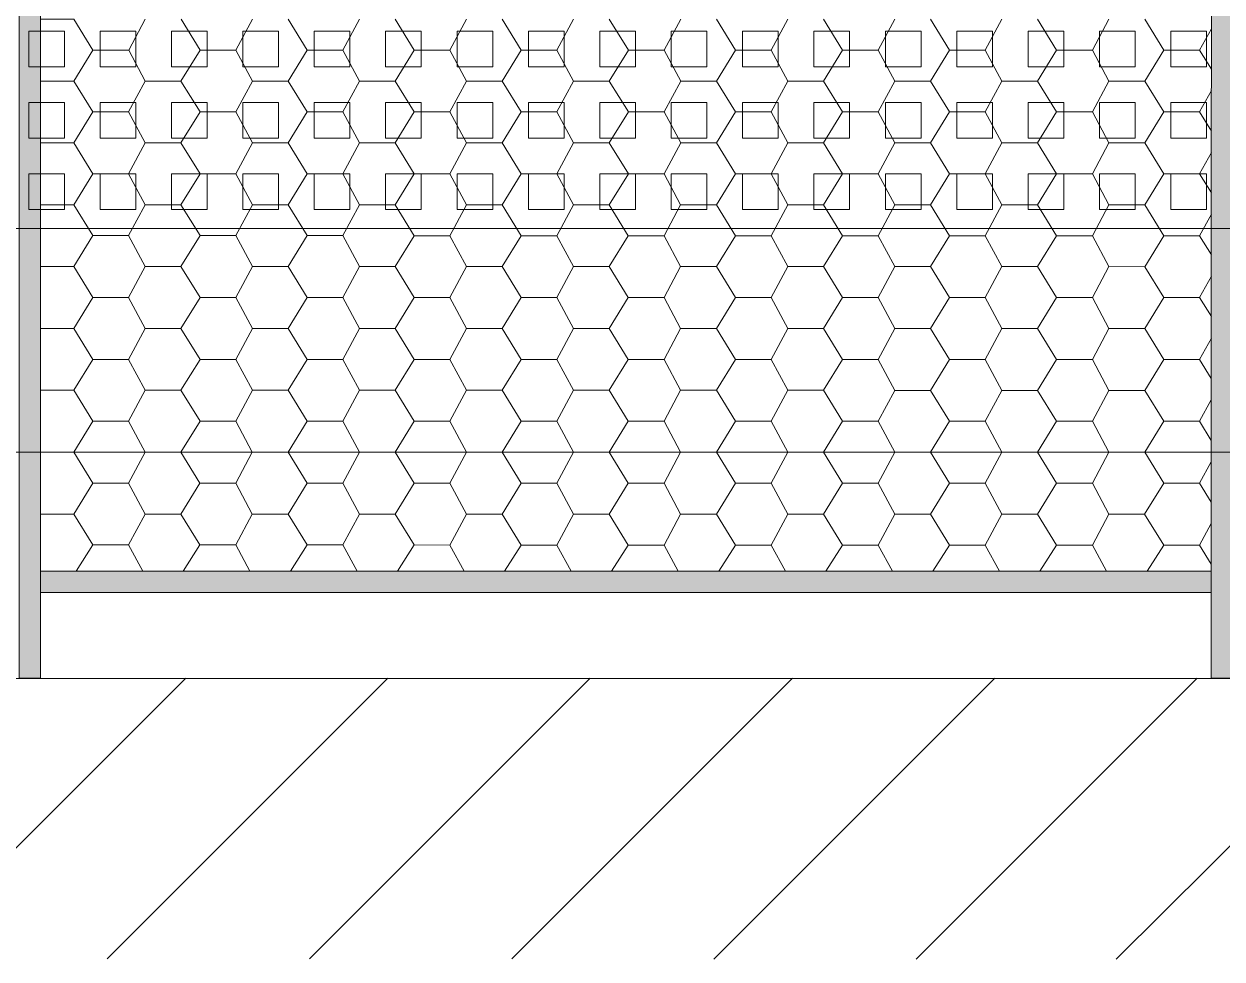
# Model space of a CAD drawing. Extents: x 3377 to 3790, y 1673 to 1846.
# Drawn here: x 3533.047 to 3535.178, y 1761.897 to 1763.56 of the extents above; entities that cross this region are included whole.
import ezdxf

# ---------------------------------------------------------------- set-up
doc = ezdxf.new("R2010")
doc.units = 0
doc.header["$LTSCALE"] = 2
for name, color, linetype, true_color in [('PDF7_0', 7, 'Continuous', 0xc6c6c6), ('PDF7_04-DETALHE', 7, 'Continuous', 0xc6c6c6), ('PDF7_13-CORTE', 7, 'Continuous', 0xe3e3e3)]:
    doc.layers.add(name, color=color, linetype=linetype, true_color=true_color)
doc.layers.add('PDF7_07-HACHURIADO', color=7, linetype='Continuous')

msp = doc.modelspace()

# ---------------------------------------------------------------- linework, layer by layer
at = {"layer": 'PDF7_0', "color": 7, "lineweight": 0}
for points in [[(3533.0388, 1764.4951), (3533.0769, 1764.4951), (3533.0767, 1762.3962), (3533.0386, 1762.3962)], [(3533.0767, 1762.3962), (3533.0769, 1764.4951)], [(3535.1588, 1764.4949), (3535.1968, 1764.4949), (3535.1967, 1762.3961), (3535.1586, 1762.3961)], [(3535.1586, 1762.5865), (3535.1586, 1762.5484), (3533.0767, 1762.5486), (3533.0767, 1762.5867)]]:
    msp.add_lwpolyline(points, close=True, dxfattribs=at)
msp.add_lwpolyline([(3535.1588, 1764.4949), (3535.1586, 1762.3961)], dxfattribs=at)
at = {"layer": 'PDF7_0', "lineweight": 0}
for points in [[(3533.0768, 1763.5684), (3533.136, 1763.5684), (3533.1699, 1763.5133), (3533.2334, 1763.5133), (3533.263, 1763.5683)], [(3533.3265, 1763.5683), (3533.3603, 1763.5133), (3533.4238, 1763.5133), (3533.4534, 1763.5683)], [(3533.5169, 1763.5683), (3533.5507, 1763.5133), (3533.6142, 1763.5133), (3533.6438, 1763.5683)], [(3533.7073, 1763.5683), (3533.7411, 1763.5133), (3533.8046, 1763.5133), (3533.8342, 1763.5683)], [(3533.8977, 1763.5683), (3533.9316, 1763.5133), (3533.995, 1763.5133), (3534.0246, 1763.5683)], [(3534.0881, 1763.5683), (3534.122, 1763.5133), (3534.1854, 1763.5133), (3534.2151, 1763.5683)], [(3534.2785, 1763.5683), (3534.3124, 1763.5133), (3534.3759, 1763.5133), (3534.4055, 1763.5683)], [(3534.469, 1763.5683), (3534.5028, 1763.5133), (3534.5663, 1763.5132), (3534.5959, 1763.5683)], [(3534.6594, 1763.5683), (3534.6932, 1763.5132), (3534.7567, 1763.5132), (3534.7863, 1763.5682)], [(3534.8498, 1763.5682), (3534.8836, 1763.5132), (3534.9471, 1763.5132), (3534.9767, 1763.5682)], [(3535.0402, 1763.5682), (3535.0741, 1763.5132), (3535.1375, 1763.5132), (3535.1587, 1763.4794)], [(3535.1375, 1763.5132), (3535.1587, 1763.5513)], [(3533.136, 1763.4583), (3533.1699, 1763.5133)], [(3533.2334, 1763.5133), (3533.263, 1763.4583), (3533.3264, 1763.4583), (3533.3603, 1763.5133)], [(3533.4238, 1763.5133), (3533.4534, 1763.4583), (3533.5169, 1763.4583), (3533.5507, 1763.5133)], [(3533.6142, 1763.5133), (3533.6438, 1763.4583), (3533.7073, 1763.4583), (3533.7411, 1763.5133)], [(3533.8046, 1763.5133), (3533.8342, 1763.4583), (3533.8977, 1763.4583), (3533.9316, 1763.5133)], [(3533.995, 1763.5133), (3534.0246, 1763.4583), (3534.0881, 1763.4583), (3534.122, 1763.5133)], [(3534.1854, 1763.5133), (3534.2151, 1763.4583), (3534.2785, 1763.4583), (3534.3124, 1763.5133)], [(3534.3759, 1763.5133), (3534.4055, 1763.4582), (3534.4689, 1763.4582), (3534.5028, 1763.5133)], [(3534.5663, 1763.5132), (3534.5959, 1763.4582), (3534.6594, 1763.4582), (3534.6932, 1763.5132)], [(3534.7567, 1763.5132), (3534.7863, 1763.4582), (3534.8498, 1763.4582), (3534.8836, 1763.5132)], [(3534.9471, 1763.5132), (3534.9767, 1763.4582), (3535.0402, 1763.4582), (3535.0741, 1763.5132)], [(3533.0768, 1763.4583), (3533.136, 1763.4583), (3533.1699, 1763.4033), (3533.2333, 1763.4033), (3533.263, 1763.4583)], [(3533.3264, 1763.4583), (3533.3603, 1763.4033), (3533.4238, 1763.4033), (3533.4534, 1763.4583)], [(3533.5169, 1763.4583), (3533.5507, 1763.4033), (3533.6142, 1763.4033), (3533.6438, 1763.4583)], [(3533.7073, 1763.4583), (3533.7411, 1763.4033), (3533.8046, 1763.4033), (3533.8342, 1763.4583)], [(3533.8977, 1763.4583), (3533.9315, 1763.4033), (3533.995, 1763.4033), (3534.0246, 1763.4583)], [(3534.0881, 1763.4583), (3534.122, 1763.4033), (3534.1854, 1763.4033), (3534.2151, 1763.4583)], [(3534.2785, 1763.4583), (3534.3124, 1763.4032), (3534.3759, 1763.4032), (3534.4055, 1763.4582)], [(3534.4689, 1763.4582), (3534.5028, 1763.4032), (3534.5663, 1763.4032), (3534.5959, 1763.4582)], [(3534.6594, 1763.4582), (3534.6932, 1763.4032), (3534.7567, 1763.4032), (3534.7863, 1763.4582)], [(3534.8498, 1763.4582), (3534.8836, 1763.4032), (3534.9471, 1763.4032), (3534.9767, 1763.4582)], [(3535.0402, 1763.4582), (3535.074, 1763.4032), (3535.1375, 1763.4032), (3535.1587, 1763.3693)], [(3535.1375, 1763.4032), (3535.1587, 1763.4413)], [(3533.136, 1763.3483), (3533.1699, 1763.4033)], [(3533.2333, 1763.4033), (3533.263, 1763.3483), (3533.3264, 1763.3483), (3533.3603, 1763.4033)], [(3533.4238, 1763.4033), (3533.4534, 1763.3483), (3533.5169, 1763.3483), (3533.5507, 1763.4033)], [(3533.6142, 1763.4033), (3533.6438, 1763.3483), (3533.7073, 1763.3483), (3533.7411, 1763.4033)], [(3533.8046, 1763.4033), (3533.8342, 1763.3483), (3533.8977, 1763.3483), (3533.9315, 1763.4033)], [(3533.995, 1763.4033), (3534.0246, 1763.3483), (3534.0881, 1763.3483), (3534.122, 1763.4033)], [(3534.1854, 1763.4033), (3534.2151, 1763.3482), (3534.2785, 1763.3482), (3534.3124, 1763.4032)], [(3534.3759, 1763.4032), (3534.4055, 1763.3482), (3534.4689, 1763.3482), (3534.5028, 1763.4032)], [(3534.5663, 1763.4032), (3534.5959, 1763.3482), (3534.6594, 1763.3482), (3534.6932, 1763.4032)], [(3534.7567, 1763.4032), (3534.7863, 1763.3482), (3534.8498, 1763.3482), (3534.8836, 1763.4032)], [(3534.9471, 1763.4032), (3534.9767, 1763.3482), (3535.0402, 1763.3482), (3535.074, 1763.4032)], [(3533.0768, 1763.3483), (3533.136, 1763.3483), (3533.1699, 1763.2933), (3533.2333, 1763.2933), (3533.263, 1763.3483)], [(3533.3264, 1763.3483), (3533.3603, 1763.2933), (3533.4238, 1763.2933), (3533.4534, 1763.3483)], [(3533.5169, 1763.3483), (3533.5507, 1763.2933), (3533.6142, 1763.2933), (3533.6438, 1763.3483)], [(3533.7073, 1763.3483), (3533.7411, 1763.2933), (3533.8046, 1763.2933), (3533.8342, 1763.3483)], [(3533.8977, 1763.3483), (3533.9315, 1763.2933), (3533.995, 1763.2932), (3534.0246, 1763.3483)], [(3534.0881, 1763.3483), (3534.122, 1763.2932), (3534.1854, 1763.2932), (3534.2151, 1763.3482)], [(3534.2785, 1763.3482), (3534.3124, 1763.2932), (3534.3758, 1763.2932), (3534.4055, 1763.3482)], [(3534.4689, 1763.3482), (3534.5028, 1763.2932), (3534.5663, 1763.2932), (3534.5959, 1763.3482)], [(3534.6594, 1763.3482), (3534.6932, 1763.2932), (3534.7567, 1763.2932), (3534.7863, 1763.3482)], [(3534.8498, 1763.3482), (3534.8836, 1763.2932), (3534.9471, 1763.2932), (3534.9767, 1763.3482)], [(3535.0402, 1763.3482), (3535.074, 1763.2932), (3535.1375, 1763.2932), (3535.1587, 1763.2593)], [(3535.1375, 1763.2932), (3535.1587, 1763.3313)], [(3533.136, 1763.2383), (3533.1699, 1763.2933)], [(3533.2333, 1763.2933), (3533.263, 1763.2383), (3533.3264, 1763.2383), (3533.3603, 1763.2933)], [(3533.4238, 1763.2933), (3533.4534, 1763.2383), (3533.5168, 1763.2383), (3533.5507, 1763.2933)], [(3533.6142, 1763.2933), (3533.6438, 1763.2383), (3533.7073, 1763.2383), (3533.7411, 1763.2933)], [(3533.8046, 1763.2933), (3533.8342, 1763.2382), (3533.8977, 1763.2382), (3533.9315, 1763.2933)], [(3533.995, 1763.2932), (3534.0246, 1763.2382), (3534.0881, 1763.2382), (3534.122, 1763.2932)], [(3534.1854, 1763.2932), (3534.215, 1763.2382), (3534.2785, 1763.2382), (3534.3124, 1763.2932)], [(3534.3758, 1763.2932), (3534.4055, 1763.2382), (3534.4689, 1763.2382), (3534.5028, 1763.2932)], [(3534.5663, 1763.2932), (3534.5959, 1763.2382), (3534.6594, 1763.2382), (3534.6932, 1763.2932)], [(3534.7567, 1763.2932), (3534.7863, 1763.2382), (3534.8498, 1763.2382), (3534.8836, 1763.2932)], [(3534.9471, 1763.2932), (3534.9767, 1763.2382), (3535.0402, 1763.2382), (3535.074, 1763.2932)], [(3533.0768, 1763.2383), (3533.136, 1763.2383), (3533.1699, 1763.1833), (3533.2333, 1763.1833), (3533.263, 1763.2383)], [(3533.3264, 1763.2383), (3533.3603, 1763.1833), (3533.4238, 1763.1833), (3533.4534, 1763.2383)], [(3533.5168, 1763.2383), (3533.5507, 1763.1833), (3533.6142, 1763.1833), (3533.6438, 1763.2383)], [(3533.7073, 1763.2383), (3533.7411, 1763.1832), (3533.8046, 1763.1832), (3533.8342, 1763.2382)], [(3533.8977, 1763.2382), (3533.9315, 1763.1832), (3533.995, 1763.1832), (3534.0246, 1763.2382)], [(3534.0881, 1763.2382), (3534.1219, 1763.1832), (3534.1854, 1763.1832), (3534.215, 1763.2382)], [(3534.2785, 1763.2382), (3534.3124, 1763.1832), (3534.3758, 1763.1832), (3534.4055, 1763.2382)], [(3534.4689, 1763.2382), (3534.5028, 1763.1832), (3534.5663, 1763.1832), (3534.5959, 1763.2382)], [(3534.6594, 1763.2382), (3534.6932, 1763.1832), (3534.7567, 1763.1832), (3534.7863, 1763.2382)], [(3534.8498, 1763.2382), (3534.8836, 1763.1832), (3534.9471, 1763.1832), (3534.9767, 1763.2382)], [(3535.0402, 1763.2382), (3535.074, 1763.1832), (3535.1375, 1763.1832), (3535.1587, 1763.1493)], [(3535.1375, 1763.1832), (3535.1587, 1763.2212)], [(3533.136, 1763.1283), (3533.1699, 1763.1833)], [(3533.2333, 1763.1833), (3533.263, 1763.1283), (3533.3264, 1763.1283), (3533.3603, 1763.1833)], [(3533.4238, 1763.1833), (3533.4534, 1763.1283), (3533.5168, 1763.1283), (3533.5507, 1763.1833)], [(3533.6142, 1763.1833), (3533.6438, 1763.1282), (3533.7073, 1763.1282), (3533.7411, 1763.1832)], [(3533.8046, 1763.1832), (3533.8342, 1763.1282), (3533.8977, 1763.1282), (3533.9315, 1763.1832)], [(3533.995, 1763.1832), (3534.0246, 1763.1282), (3534.0881, 1763.1282), (3534.1219, 1763.1832)], [(3534.1854, 1763.1832), (3534.215, 1763.1282), (3534.2785, 1763.1282), (3534.3124, 1763.1832)], [(3534.3758, 1763.1832), (3534.4055, 1763.1282), (3534.4689, 1763.1282), (3534.5028, 1763.1832)], [(3534.5663, 1763.1832), (3534.5959, 1763.1282), (3534.6593, 1763.1282), (3534.6932, 1763.1832)], [(3534.7567, 1763.1832), (3534.7863, 1763.1282), (3534.8498, 1763.1282), (3534.8836, 1763.1832)], [(3534.9471, 1763.1832), (3534.9767, 1763.1282), (3535.0402, 1763.1281), (3535.074, 1763.1832)], [(3533.0768, 1763.1283), (3533.136, 1763.1283), (3533.1699, 1763.0733), (3533.2333, 1763.0733), (3533.263, 1763.1283)], [(3533.3264, 1763.1283), (3533.3603, 1763.0733), (3533.4237, 1763.0732), (3533.4534, 1763.1283)], [(3533.5168, 1763.1283), (3533.5507, 1763.0732), (3533.6142, 1763.0732), (3533.6438, 1763.1282)], [(3533.7073, 1763.1282), (3533.7411, 1763.0732), (3533.8046, 1763.0732), (3533.8342, 1763.1282)], [(3533.8977, 1763.1282), (3533.9315, 1763.0732), (3533.995, 1763.0732), (3534.0246, 1763.1282)], [(3534.0881, 1763.1282), (3534.1219, 1763.0732), (3534.1854, 1763.0732), (3534.215, 1763.1282)], [(3534.2785, 1763.1282), (3534.3124, 1763.0732), (3534.3758, 1763.0732), (3534.4055, 1763.1282)], [(3534.4689, 1763.1282), (3534.5028, 1763.0732), (3534.5662, 1763.0732), (3534.5959, 1763.1282)], [(3534.6593, 1763.1282), (3534.6932, 1763.0732), (3534.7567, 1763.0732), (3534.7863, 1763.1282)], [(3534.8498, 1763.1282), (3534.8836, 1763.0732), (3534.9471, 1763.0731), (3534.9767, 1763.1282)], [(3535.0402, 1763.1281), (3535.074, 1763.0731), (3535.1375, 1763.0731), (3535.1587, 1763.0393)], [(3535.1375, 1763.0731), (3535.1587, 1763.1112)], [(3533.136, 1763.0183), (3533.1699, 1763.0733)], [(3533.2333, 1763.0733), (3533.2629, 1763.0182), (3533.3264, 1763.0182), (3533.3603, 1763.0733)], [(3533.4237, 1763.0732), (3533.4534, 1763.0182), (3533.5168, 1763.0182), (3533.5507, 1763.0732)], [(3533.6142, 1763.0732), (3533.6438, 1763.0182), (3533.7073, 1763.0182), (3533.7411, 1763.0732)], [(3533.8046, 1763.0732), (3533.8342, 1763.0182), (3533.8977, 1763.0182), (3533.9315, 1763.0732)], [(3533.995, 1763.0732), (3534.0246, 1763.0182), (3534.0881, 1763.0182), (3534.1219, 1763.0732)], [(3534.1854, 1763.0732), (3534.215, 1763.0182), (3534.2785, 1763.0182), (3534.3124, 1763.0732)], [(3534.3758, 1763.0732), (3534.4054, 1763.0182), (3534.4689, 1763.0182), (3534.5028, 1763.0732)], [(3534.5662, 1763.0732), (3534.5959, 1763.0182), (3534.6593, 1763.0182), (3534.6932, 1763.0732)], [(3534.7567, 1763.0732), (3534.7863, 1763.0181), (3534.8498, 1763.0181), (3534.8836, 1763.0732)], [(3534.9471, 1763.0731), (3534.9767, 1763.0181), (3535.0402, 1763.0181), (3535.074, 1763.0731)], [(3533.0768, 1763.0183), (3533.136, 1763.0183), (3533.1698, 1762.9632), (3533.2333, 1762.9632), (3533.2629, 1763.0182)], [(3533.3264, 1763.0182), (3533.3603, 1762.9632), (3533.4237, 1762.9632), (3533.4534, 1763.0182)], [(3533.5168, 1763.0182), (3533.5507, 1762.9632), (3533.6142, 1762.9632), (3533.6438, 1763.0182)], [(3533.7073, 1763.0182), (3533.7411, 1762.9632), (3533.8046, 1762.9632), (3533.8342, 1763.0182)], [(3533.8977, 1763.0182), (3533.9315, 1762.9632), (3533.995, 1762.9632), (3534.0246, 1763.0182)], [(3534.0881, 1763.0182), (3534.1219, 1762.9632), (3534.1854, 1762.9632), (3534.215, 1763.0182)], [(3534.2785, 1763.0182), (3534.3123, 1762.9632), (3534.3758, 1762.9632), (3534.4054, 1763.0182)], [(3534.4689, 1763.0182), (3534.5028, 1762.9632), (3534.5662, 1762.9632), (3534.5959, 1763.0182)], [(3534.6593, 1763.0182), (3534.6932, 1762.9631), (3534.7567, 1762.9631), (3534.7863, 1763.0181)], [(3534.8498, 1763.0181), (3534.8836, 1762.9631), (3534.9471, 1762.9631), (3534.9767, 1763.0181)], [(3535.0402, 1763.0181), (3535.074, 1762.9631), (3535.1375, 1762.9631), (3535.1586, 1762.9293)], [(3535.1375, 1762.9631), (3535.1587, 1763.0012)], [(3533.136, 1762.9082), (3533.1698, 1762.9632)], [(3533.2333, 1762.9632), (3533.2629, 1762.9082), (3533.3264, 1762.9082), (3533.3603, 1762.9632)], [(3533.4237, 1762.9632), (3533.4534, 1762.9082), (3533.5168, 1762.9082), (3533.5507, 1762.9632)], [(3533.6142, 1762.9632), (3533.6438, 1762.9082), (3533.7072, 1762.9082), (3533.7411, 1762.9632)], [(3533.8046, 1762.9632), (3533.8342, 1762.9082), (3533.8977, 1762.9082), (3533.9315, 1762.9632)], [(3533.995, 1762.9632), (3534.0246, 1762.9082), (3534.0881, 1762.9082), (3534.1219, 1762.9632)], [(3534.1854, 1762.9632), (3534.215, 1762.9082), (3534.2785, 1762.9082), (3534.3123, 1762.9632)], [(3534.3758, 1762.9632), (3534.4054, 1762.9082), (3534.4689, 1762.9082), (3534.5028, 1762.9632)], [(3534.5662, 1762.9632), (3534.5959, 1762.9081), (3534.6593, 1762.9081), (3534.6932, 1762.9631)], [(3534.7567, 1762.9631), (3534.7863, 1762.9081), (3534.8497, 1762.9081), (3534.8836, 1762.9631)], [(3534.9471, 1762.9631), (3534.9767, 1762.9081), (3535.0402, 1762.9081), (3535.074, 1762.9631)], [(3533.0768, 1762.9082), (3533.136, 1762.9082), (3533.1698, 1762.8532), (3533.2333, 1762.8532), (3533.2629, 1762.9082)], [(3533.3264, 1762.9082), (3533.3603, 1762.8532), (3533.4237, 1762.8532), (3533.4534, 1762.9082)], [(3533.5168, 1762.9082), (3533.5507, 1762.8532), (3533.6141, 1762.8532), (3533.6438, 1762.9082)], [(3533.7072, 1762.9082), (3533.7411, 1762.8532), (3533.8046, 1762.8532), (3533.8342, 1762.9082)], [(3533.8977, 1762.9082), (3533.9315, 1762.8532), (3533.995, 1762.8532), (3534.0246, 1762.9082)], [(3534.0881, 1762.9082), (3534.1219, 1762.8532), (3534.1854, 1762.8532), (3534.215, 1762.9082)], [(3534.2785, 1762.9082), (3534.3123, 1762.8532), (3534.3758, 1762.8531), (3534.4054, 1762.9082)], [(3534.4689, 1762.9082), (3534.5028, 1762.8531), (3534.5662, 1762.8531), (3534.5959, 1762.9081)], [(3534.6593, 1762.9081), (3534.6932, 1762.8531), (3534.7566, 1762.8531), (3534.7863, 1762.9081)], [(3534.8497, 1762.9081), (3534.8836, 1762.8531), (3534.9471, 1762.8531), (3534.9767, 1762.9081)], [(3535.0402, 1762.9081), (3535.074, 1762.8531), (3535.1375, 1762.8531), (3535.1586, 1762.8192)], [(3535.1375, 1762.8531), (3535.1586, 1762.8912)], [(3533.136, 1762.7982), (3533.1698, 1762.8532)], [(3533.2333, 1762.8532), (3533.2629, 1762.7982), (3533.3264, 1762.7982), (3533.3603, 1762.8532)], [(3533.4237, 1762.8532), (3533.4533, 1762.7982), (3533.5168, 1762.7982), (3533.5507, 1762.8532)], [(3533.6141, 1762.8532), (3533.6438, 1762.7982), (3533.7072, 1762.7982), (3533.7411, 1762.8532)], [(3533.8046, 1762.8532), (3533.8342, 1762.7982), (3533.8977, 1762.7982), (3533.9315, 1762.8532)], [(3533.995, 1762.8532), (3534.0246, 1762.7982), (3534.0881, 1762.7982), (3534.1219, 1762.8532)], [(3534.1854, 1762.8532), (3534.215, 1762.7981), (3534.2785, 1762.7981), (3534.3123, 1762.8532)], [(3534.3758, 1762.8531), (3534.4054, 1762.7981), (3534.4689, 1762.7981), (3534.5028, 1762.8531)], [(3534.5662, 1762.8531), (3534.5958, 1762.7981), (3534.6593, 1762.7981), (3534.6932, 1762.8531)], [(3534.7566, 1762.8531), (3534.7863, 1762.7981), (3534.8497, 1762.7981), (3534.8836, 1762.8531)], [(3534.9471, 1762.8531), (3534.9767, 1762.7981), (3535.0402, 1762.7981), (3535.074, 1762.8531)], [(3533.0767, 1762.7982), (3533.136, 1762.7982), (3533.1698, 1762.7432), (3533.2333, 1762.7432), (3533.2629, 1762.7982)], [(3533.3264, 1762.7982), (3533.3602, 1762.7432), (3533.4237, 1762.7432), (3533.4533, 1762.7982)], [(3533.5168, 1762.7982), (3533.5507, 1762.7432), (3533.6141, 1762.7432), (3533.6438, 1762.7982)], [(3533.7072, 1762.7982), (3533.7411, 1762.7432), (3533.8046, 1762.7432), (3533.8342, 1762.7982)], [(3533.8977, 1762.7982), (3533.9315, 1762.7432), (3533.995, 1762.7432), (3534.0246, 1762.7982)], [(3534.0881, 1762.7982), (3534.1219, 1762.7431), (3534.1854, 1762.7431), (3534.215, 1762.7981)], [(3534.2785, 1762.7981), (3534.3123, 1762.7431), (3534.3758, 1762.7431), (3534.4054, 1762.7981)], [(3534.4689, 1762.7981), (3534.5028, 1762.7431), (3534.5662, 1762.7431), (3534.5958, 1762.7981)], [(3534.6593, 1762.7981), (3534.6932, 1762.7431), (3534.7566, 1762.7431), (3534.7863, 1762.7981)], [(3534.8497, 1762.7981), (3534.8836, 1762.7431), (3534.9471, 1762.7431), (3534.9767, 1762.7981)], [(3535.0402, 1762.7981), (3535.074, 1762.7431), (3535.1375, 1762.7431), (3535.1586, 1762.7092)], [(3535.1375, 1762.7431), (3535.1586, 1762.7812)], [(3533.136, 1762.6882), (3533.1698, 1762.7432)], [(3533.2333, 1762.7432), (3533.2629, 1762.6882), (3533.3264, 1762.6882), (3533.3602, 1762.7432)], [(3533.4237, 1762.7432), (3533.4533, 1762.6882), (3533.5168, 1762.6882), (3533.5507, 1762.7432)], [(3533.6141, 1762.7432), (3533.6438, 1762.6882), (3533.7072, 1762.6882), (3533.7411, 1762.7432)], [(3533.8046, 1762.7432), (3533.8342, 1762.6882), (3533.8976, 1762.6882), (3533.9315, 1762.7432)], [(3533.995, 1762.7432), (3534.0246, 1762.6881), (3534.0881, 1762.6881), (3534.1219, 1762.7431)], [(3534.1854, 1762.7431), (3534.215, 1762.6881), (3534.2785, 1762.6881), (3534.3123, 1762.7431)], [(3534.3758, 1762.7431), (3534.4054, 1762.6881), (3534.4689, 1762.6881), (3534.5028, 1762.7431)], [(3534.5662, 1762.7431), (3534.5958, 1762.6881), (3534.6593, 1762.6881), (3534.6932, 1762.7431)], [(3534.7566, 1762.7431), (3534.7863, 1762.6881), (3534.8497, 1762.6881), (3534.8836, 1762.7431)], [(3534.9471, 1762.7431), (3534.9767, 1762.6881), (3535.0401, 1762.6881), (3535.074, 1762.7431)], [(3533.0767, 1762.6882), (3533.136, 1762.6882), (3533.1698, 1762.6332), (3533.2333, 1762.6332), (3533.2587, 1762.5866)], [(3533.2333, 1762.6332), (3533.2629, 1762.6882)], [(3533.3264, 1762.6882), (3533.3602, 1762.6332), (3533.4237, 1762.6332), (3533.4491, 1762.5866)], [(3533.4237, 1762.6332), (3533.4533, 1762.6882)], [(3533.5168, 1762.6882), (3533.5507, 1762.6332), (3533.6141, 1762.6332), (3533.6395, 1762.5866)], [(3533.6141, 1762.6332), (3533.6438, 1762.6882)], [(3533.7072, 1762.6882), (3533.7411, 1762.6332), (3533.8045, 1762.6331), (3533.8299, 1762.5866)], [(3533.8045, 1762.6331), (3533.8342, 1762.6882)], [(3533.8976, 1762.6882), (3533.9315, 1762.6331), (3533.995, 1762.6331), (3534.0204, 1762.5866)], [(3533.995, 1762.6331), (3534.0246, 1762.6881)], [(3534.0881, 1762.6881), (3534.1219, 1762.6331), (3534.1854, 1762.6331), (3534.2108, 1762.5866)], [(3534.1854, 1762.6331), (3534.215, 1762.6881)], [(3534.2785, 1762.6881), (3534.3123, 1762.6331), (3534.3758, 1762.6331), (3534.4012, 1762.5866)], [(3534.3758, 1762.6331), (3534.4054, 1762.6881)], [(3534.4689, 1762.6881), (3534.5027, 1762.6331), (3534.5662, 1762.6331), (3534.5916, 1762.5865)], [(3534.5662, 1762.6331), (3534.5958, 1762.6881)], [(3534.6593, 1762.6881), (3534.6932, 1762.6331), (3534.7566, 1762.6331), (3534.782, 1762.5865)], [(3534.7566, 1762.6331), (3534.7863, 1762.6881)], [(3534.8497, 1762.6881), (3534.8836, 1762.6331), (3534.9471, 1762.6331), (3534.9724, 1762.5865)], [(3534.9471, 1762.6331), (3534.9767, 1762.6881)], [(3535.0401, 1762.6881), (3535.074, 1762.6331), (3535.1375, 1762.6331), (3535.1586, 1762.5992)], [(3535.1375, 1762.6331), (3535.1586, 1762.6711)], [(3533.1402, 1762.5866), (3533.1698, 1762.6332)], [(3533.3306, 1762.5866), (3533.3602, 1762.6332)], [(3533.521, 1762.5866), (3533.5507, 1762.6332)], [(3533.7115, 1762.5866), (3533.7411, 1762.6332)], [(3533.9019, 1762.5866), (3533.9315, 1762.6331)], [(3534.0923, 1762.5866), (3534.1219, 1762.6331)], [(3534.2827, 1762.5866), (3534.3123, 1762.6331)], [(3534.4731, 1762.5866), (3534.5027, 1762.6331)], [(3534.6635, 1762.5865), (3534.6932, 1762.6331)], [(3534.854, 1762.5865), (3534.8836, 1762.6331)], [(3535.0444, 1762.5865), (3535.074, 1762.6331)]]:
    msp.add_lwpolyline(points, dxfattribs=at)
at = {"layer": 'PDF7_0', "color": 9, "true_color": 0xc1c1c1, "transparency": 33554559}
for points in [[(3533.0388, 1764.4951), (3533.0767, 1762.3962), (3533.0386, 1762.3962)], [(3533.0769, 1764.4951), (3533.0388, 1764.4951), (3533.0767, 1762.3962)], [(3535.1588, 1764.4949), (3535.1967, 1762.3961), (3535.1586, 1762.3961)], [(3535.1968, 1764.4949), (3535.1588, 1764.4949), (3535.1967, 1762.3961)], [(3535.1586, 1762.5865), (3533.0767, 1762.5867), (3535.1586, 1762.5484)], [(3533.0767, 1762.5867), (3535.1586, 1762.5484), (3533.0767, 1762.5486)]]:
    msp.add_solid(points, dxfattribs=at)
at = {"layer": 'PDF7_04-DETALHE', "lineweight": 0}
for points in [[(3529.7552, 1764.8973), (3535.2053, 1764.8969), (3535.2052, 1763.1958), (3529.7551, 1763.1962)], [(3535.1587, 1763.1958), (3530.229, 1763.1962), (3530.2289, 1762.3964)], [(3530.229, 1762.7984), (3535.2052, 1762.7981)]]:
    msp.add_lwpolyline(points, dxfattribs=at)
for points in [[(3533.1191, 1763.5472), (3533.1191, 1763.4837), (3533.0556, 1763.4837), (3533.0556, 1763.5472)], [(3533.2461, 1763.5472), (3533.246, 1763.4837), (3533.1826, 1763.4837), (3533.1826, 1763.5472)], [(3533.373, 1763.5472), (3533.373, 1763.4837), (3533.3095, 1763.4837), (3533.3095, 1763.5472)], [(3533.4999, 1763.5472), (3533.4999, 1763.4837), (3533.4365, 1763.4837), (3533.4365, 1763.5472)], [(3533.6269, 1763.5472), (3533.6269, 1763.4837), (3533.5634, 1763.4837), (3533.5634, 1763.5472)], [(3533.7538, 1763.5472), (3533.7538, 1763.4837), (3533.6904, 1763.4837), (3533.6904, 1763.5472)], [(3533.8808, 1763.5471), (3533.8808, 1763.4837), (3533.8173, 1763.4837), (3533.8173, 1763.5471)], [(3534.0077, 1763.5471), (3534.0077, 1763.4837), (3533.9442, 1763.4837), (3533.9442, 1763.5471)], [(3534.1347, 1763.5471), (3534.1347, 1763.4837), (3534.0712, 1763.4837), (3534.0712, 1763.5471)], [(3534.2616, 1763.5471), (3534.2616, 1763.4836), (3534.1981, 1763.4837), (3534.1981, 1763.5471)], [(3534.3886, 1763.5471), (3534.3886, 1763.4836), (3534.3251, 1763.4836), (3534.3251, 1763.5471)], [(3534.5155, 1763.5471), (3534.5155, 1763.4836), (3534.452, 1763.4836), (3534.452, 1763.5471)], [(3534.6424, 1763.5471), (3534.6424, 1763.4836), (3534.579, 1763.4836), (3534.579, 1763.5471)], [(3534.7694, 1763.5471), (3534.7694, 1763.4836), (3534.7059, 1763.4836), (3534.7059, 1763.5471)], [(3534.8963, 1763.5471), (3534.8963, 1763.4836), (3534.8329, 1763.4836), (3534.8329, 1763.5471)], [(3535.0233, 1763.5471), (3535.0233, 1763.4836), (3534.9598, 1763.4836), (3534.9598, 1763.5471)], [(3535.1502, 1763.5471), (3535.1502, 1763.4836), (3535.0867, 1763.4836), (3535.0868, 1763.5471)], [(3533.1191, 1763.4203), (3533.1191, 1763.3568), (3533.0556, 1763.3568), (3533.0556, 1763.4203)], [(3533.246, 1763.4202), (3533.246, 1763.3568), (3533.1826, 1763.3568), (3533.1826, 1763.4202)], [(3533.373, 1763.4202), (3533.373, 1763.3568), (3533.3095, 1763.3568), (3533.3095, 1763.4202)], [(3533.4999, 1763.4202), (3533.4999, 1763.3568), (3533.4365, 1763.3568), (3533.4365, 1763.4202)], [(3533.6269, 1763.4202), (3533.6269, 1763.3567), (3533.5634, 1763.3567), (3533.5634, 1763.4202)], [(3533.7538, 1763.4202), (3533.7538, 1763.3567), (3533.6903, 1763.3567), (3533.6904, 1763.4202)], [(3533.8808, 1763.4202), (3533.8808, 1763.3567), (3533.8173, 1763.3567), (3533.8173, 1763.4202)], [(3534.0077, 1763.4202), (3534.0077, 1763.3567), (3533.9442, 1763.3567), (3533.9442, 1763.4202)], [(3534.1347, 1763.4202), (3534.1347, 1763.3567), (3534.0712, 1763.3567), (3534.0712, 1763.4202)], [(3534.2616, 1763.4202), (3534.2616, 1763.3567), (3534.1981, 1763.3567), (3534.1981, 1763.4202)], [(3534.3885, 1763.4202), (3534.3885, 1763.3567), (3534.3251, 1763.3567), (3534.3251, 1763.4202)], [(3534.5155, 1763.4202), (3534.5155, 1763.3567), (3534.452, 1763.3567), (3534.452, 1763.4202)], [(3534.6424, 1763.4201), (3534.6424, 1763.3567), (3534.579, 1763.3567), (3534.579, 1763.4202)], [(3534.7694, 1763.4201), (3534.7694, 1763.3567), (3534.7059, 1763.3567), (3534.7059, 1763.4201)], [(3534.8963, 1763.4201), (3534.8963, 1763.3567), (3534.8328, 1763.3567), (3534.8329, 1763.4201)], [(3535.0233, 1763.4201), (3535.0233, 1763.3567), (3534.9598, 1763.3567), (3534.9598, 1763.4201)], [(3535.1502, 1763.4201), (3535.1502, 1763.3566), (3535.0867, 1763.3566), (3535.0867, 1763.4201)], [(3533.1191, 1763.2933), (3533.1191, 1763.2298), (3533.0556, 1763.2298), (3533.0556, 1763.2933)], [(3533.246, 1763.2933), (3533.246, 1763.2298), (3533.1826, 1763.2298), (3533.1826, 1763.2933)], [(3533.373, 1763.2933), (3533.373, 1763.2298), (3533.3095, 1763.2298), (3533.3095, 1763.2933)], [(3533.4999, 1763.2933), (3533.4999, 1763.2298), (3533.4364, 1763.2298), (3533.4365, 1763.2933)], [(3533.6269, 1763.2933), (3533.6269, 1763.2298), (3533.5634, 1763.2298), (3533.5634, 1763.2933)], [(3533.7538, 1763.2933), (3533.7538, 1763.2298), (3533.6903, 1763.2298), (3533.6903, 1763.2933)], [(3533.8808, 1763.2933), (3533.8808, 1763.2298), (3533.8173, 1763.2298), (3533.8173, 1763.2933)], [(3534.0077, 1763.2932), (3534.0077, 1763.2298), (3533.9442, 1763.2298), (3533.9442, 1763.2933)], [(3534.1346, 1763.2932), (3534.1346, 1763.2298), (3534.0712, 1763.2298), (3534.0712, 1763.2932)], [(3534.2616, 1763.2932), (3534.2616, 1763.2298), (3534.1981, 1763.2298), (3534.1981, 1763.2932)], [(3534.3885, 1763.2932), (3534.3885, 1763.2297), (3534.3251, 1763.2298), (3534.3251, 1763.2932)], [(3534.5155, 1763.2932), (3534.5155, 1763.2297), (3534.452, 1763.2297), (3534.452, 1763.2932)], [(3534.6424, 1763.2932), (3534.6424, 1763.2297), (3534.579, 1763.2297), (3534.579, 1763.2932)], [(3534.7694, 1763.2932), (3534.7694, 1763.2297), (3534.7059, 1763.2297), (3534.7059, 1763.2932)], [(3534.8963, 1763.2932), (3534.8963, 1763.2297), (3534.8328, 1763.2297), (3534.8328, 1763.2932)], [(3535.0233, 1763.2932), (3535.0233, 1763.2297), (3534.9598, 1763.2297), (3534.9598, 1763.2932)], [(3535.1502, 1763.2932), (3535.1502, 1763.2297), (3535.0867, 1763.2297), (3535.0867, 1763.2932)]]:
    msp.add_lwpolyline(points, close=True, dxfattribs=at)
at = {"layer": 'PDF7_07-HACHURIADO', "lineweight": 0}
for points in [[(3532.8355, 1761.8969), (3533.3348, 1762.3962)], [(3533.1952, 1761.8969), (3533.6945, 1762.3962)], [(3533.5548, 1761.8969), (3534.0542, 1762.3962)], [(3533.9145, 1761.8969), (3534.4139, 1762.3961)], [(3534.2742, 1761.8968), (3534.7735, 1762.3961)], [(3534.6339, 1761.8968), (3535.1332, 1762.3961)], [(3534.9893, 1761.8968), (3535.4929, 1762.3961)]]:
    msp.add_lwpolyline(points, dxfattribs=at)
at = {"layer": 'PDF7_13-CORTE', "color": 7, "lineweight": 0}
msp.add_lwpolyline([(3513.9844, 1764.8983), (3513.9842, 1762.3975), (3544.8685, 1762.3948)], dxfattribs=at)

doc.saveas('drawing.dxf')
